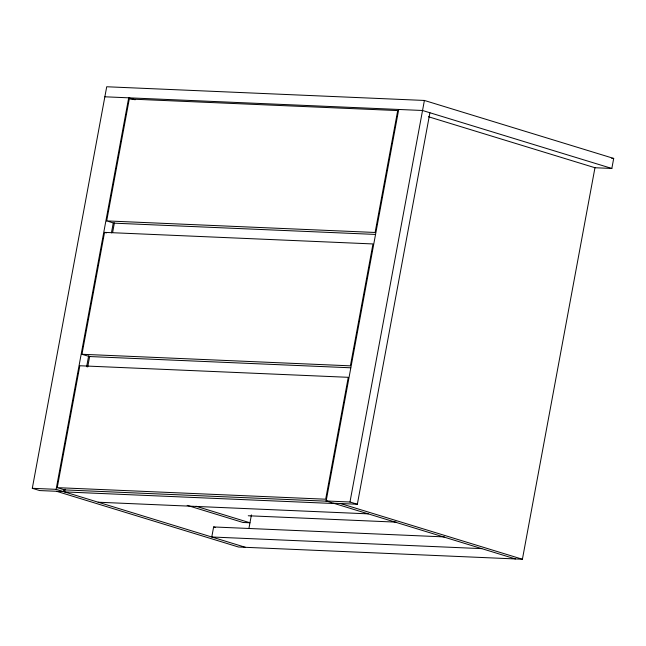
<?xml version="1.0" encoding="UTF-8"?>
<svg xmlns="http://www.w3.org/2000/svg" width="646" height="646" viewBox="0 0 646 646"><rect width="100%" height="100%" fill="white"/><g stroke="black" fill="none" stroke-linecap="round" stroke-linejoin="round"><path stroke-width="0.97" d="M63.857 489.603L63.486 491.59L39.664 490.564L32.3 488.303L106.719 86.758L424.398 100.453L613.7 158.423L611.843 168.461L594.748 167.726M32.3 488.303L56.129 489.337L128.691 97.829L135.127 99.799M57.236 487.649L79.829 365.749L348.267 377.312L325.673 499.213L57.236 487.649L64.6 489.902L328.015 501.256M81.961 354.274L104.547 232.374L372.984 243.946L350.398 365.846L81.961 354.274L89.318 356.527L350.721 367.792M106.679 220.908L129.273 99.008L397.71 110.571L375.116 232.471L106.679 220.908L114.035 223.161L375.439 234.425M86.637 366.702L88.655 355.801M111.435 232.891L113.268 222.983M65.044 489.175L64.535 491.913L334.563 503.549M87.694 366.976L89.697 356.164M112.598 232.625L114.415 222.789M444.367 536.907L213.632 526.958L211.775 536.996L481.795 548.632M248.92 528.476L251.415 514.902M515.451 558.943L326.149 500.973L398.711 109.465M326.149 500.973L349.979 501.999L424.398 100.453M333.514 503.226L357.343 504.251L429.905 112.743M56.541 491.291L238.479 547.009L522.404 559.242L594.966 167.734L428.427 116.732M104.862 96.795L422.541 110.49L611.843 168.461M611.689 158.335L613.7 158.423M98.192 502.217L368.22 513.853M248.266 515.758L396.289 522.138M104.547 232.374L106.388 232.94M349.979 501.999L357.343 504.251M340.466 503.525L522.404 559.242M196.053 506.262L249.954 522.775L243.009 522.477L187.179 505.374M213.632 526.958L215.554 527.548M56.129 489.337L245.423 547.307"/></g></svg>
